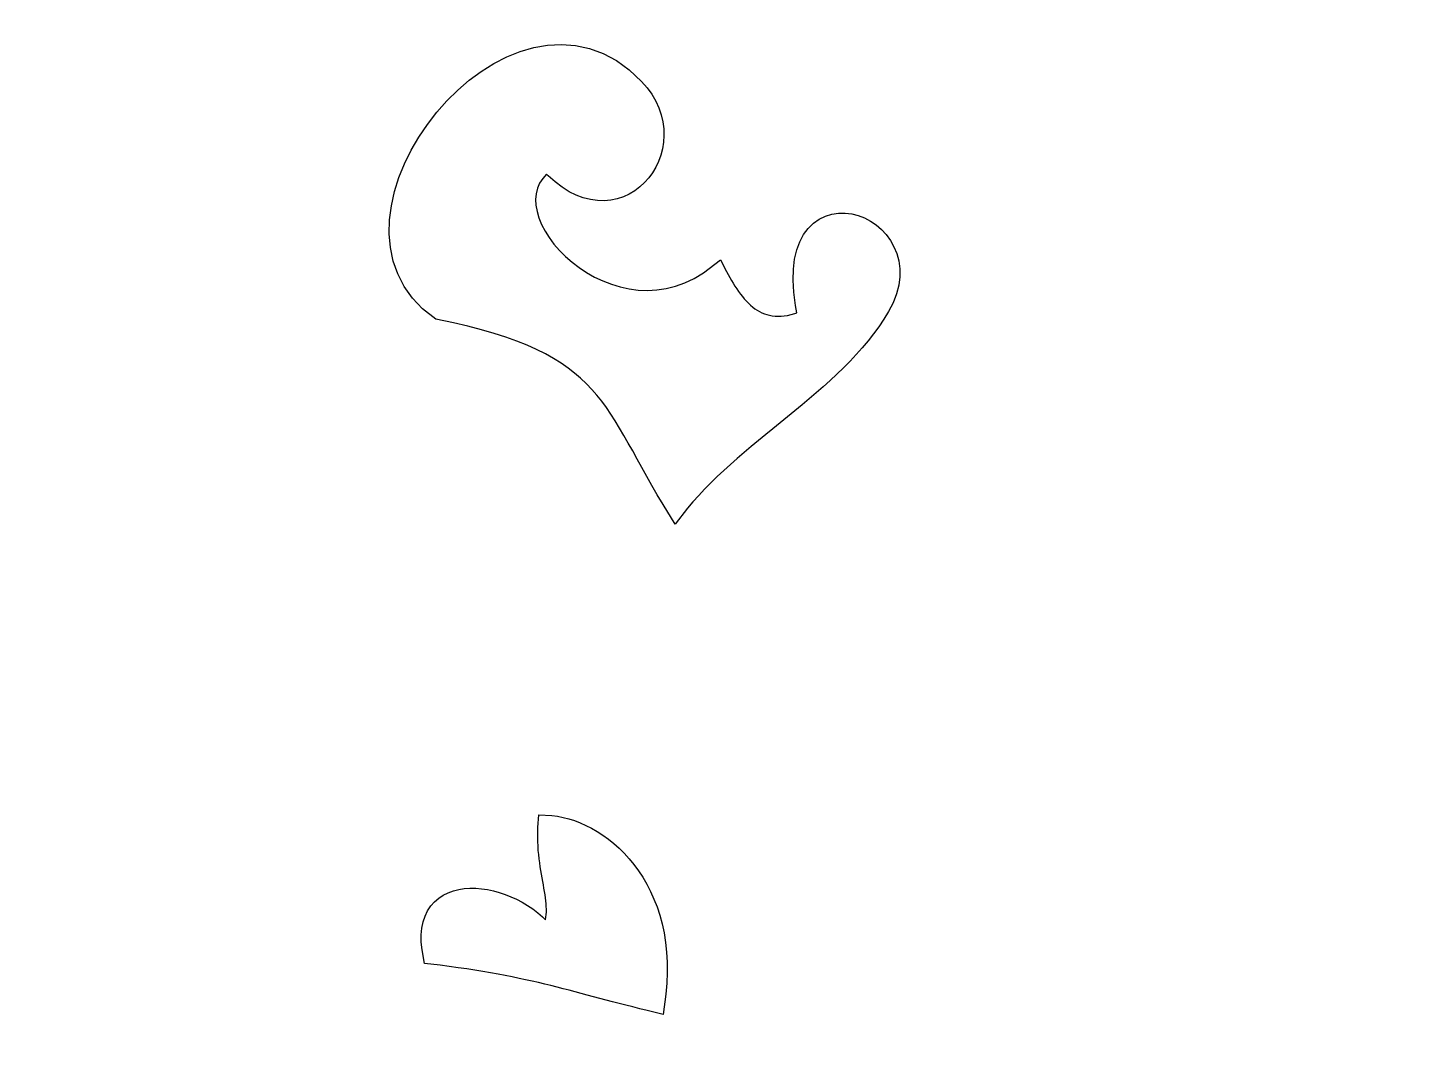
# Model space of a CAD drawing. Header units: centimetres. Extents: x -27.5 to -9.1, y -9.5 to -3.5.
# Drawn here: x -24.932 to -22.364, y -6.574 to -4.662 of the extents above; entities that cross this region are included whole.
import ezdxf

# ---------------------------------------------------------------- set-up
doc = ezdxf.new("R2010")
doc.units = ezdxf.units.CM
doc.header["$MEASUREMENT"] = 0
doc.layers.add('layer 1', color=7, linetype='Continuous')

msp = doc.modelspace()

# ---------------------------------------------------------------- linework, layer by layer
at = {"layer": 'layer 1', "color": 250}
for points, knots in [([(-27.5, -3.49494), (-27.5, -3.49494), (-18.97669, -3.49494), (-18.97669, -3.49494), (-18.97669, -3.49494), (-18.97669, -3.49494), (-18.97669, -9.5), (-18.97669, -9.5), (-18.97669, -9.5), (-18.97669, -9.5), (-27.5, -9.5), (-27.5, -9.5), (-27.5, -9.5), (-27.5, -9.5), (-27.5, -3.49494), (-27.5, -3.49494)], [0, 0, 0, 0, 0.2, 0.2, 0.2, 0.2, 0.4, 0.4, 0.4, 0.4, 0.6, 0.6, 0.6, 0.6, 1, 1, 1, 1]), ([(-23.53252, -5.19498), (-23.53252, -5.19498), (-23.53848, -5.19553), (-23.53848, -5.19553), (-23.53848, -5.19553), (-23.53848, -5.19553), (-23.54416, -5.19567), (-23.54416, -5.19567), (-23.54416, -5.19567), (-23.54416, -5.19567), (-23.5496, -5.19542), (-23.5496, -5.19542), (-23.5496, -5.19542), (-23.5496, -5.19542), (-23.55481, -5.19481), (-23.55481, -5.19481), (-23.55481, -5.19481), (-23.55481, -5.19481), (-23.55982, -5.19386), (-23.55982, -5.19386), (-23.55982, -5.19386), (-23.55982, -5.19386), (-23.56464, -5.19259), (-23.56464, -5.19259), (-23.56464, -5.19259), (-23.56464, -5.19259), (-23.56931, -5.19099), (-23.56931, -5.19099), (-23.56931, -5.19099), (-23.56931, -5.19099), (-23.57383, -5.18909), (-23.57383, -5.18909), (-23.57383, -5.18909), (-23.57383, -5.18909), (-23.57823, -5.18688), (-23.57823, -5.18688), (-23.57823, -5.18688), (-23.57823, -5.18688), (-23.58253, -5.18438), (-23.58253, -5.18438), (-23.58253, -5.18438), (-23.58253, -5.18438), (-23.58672, -5.18158), (-23.58672, -5.18158), (-23.58672, -5.18158), (-23.58672, -5.18158), (-23.59082, -5.1785), (-23.59082, -5.1785), (-23.59082, -5.1785), (-23.59082, -5.1785), (-23.59483, -5.17515), (-23.59483, -5.17515), (-23.59483, -5.17515), (-23.59483, -5.17515), (-23.59875, -5.17152), (-23.59875, -5.17152), (-23.59875, -5.17152), (-23.59875, -5.17152), (-23.60258, -5.16765), (-23.60258, -5.16765), (-23.60258, -5.16765), (-23.60258, -5.16765), (-23.60634, -5.16353), (-23.60634, -5.16353), (-23.60634, -5.16353), (-23.60634, -5.16353), (-23.61, -5.15918), (-23.61, -5.15918), (-23.61, -5.15918), (-23.61, -5.15918), (-23.61358, -5.15463), (-23.61358, -5.15463), (-23.61358, -5.15463), (-23.61358, -5.15463), (-23.61708, -5.14988), (-23.61708, -5.14988), (-23.61708, -5.14988), (-23.61708, -5.14988), (-23.6205, -5.14495), (-23.6205, -5.14495), (-23.6205, -5.14495), (-23.6205, -5.14495), (-23.62384, -5.13987), (-23.62384, -5.13987), (-23.62384, -5.13987), (-23.62384, -5.13987), (-23.62711, -5.13464), (-23.62711, -5.13464), (-23.62711, -5.13464), (-23.62711, -5.13464), (-23.63031, -5.1293), (-23.63031, -5.1293), (-23.63031, -5.1293), (-23.63031, -5.1293), (-23.63343, -5.12385), (-23.63343, -5.12385), (-23.63343, -5.12385), (-23.63343, -5.12385), (-23.6365, -5.11831), (-23.6365, -5.11831), (-23.6365, -5.11831), (-23.6365, -5.11831), (-23.63951, -5.11272), (-23.63951, -5.11272), (-23.63951, -5.11272), (-23.63951, -5.11272), (-23.65059, -5.09149), (-23.65059, -5.09149), (-23.65059, -5.09149), (-23.65059, -5.09149), (-23.68203, -5.11515), (-23.68203, -5.11515), (-23.68203, -5.11515), (-23.68203, -5.11515), (-23.69911, -5.12558), (-23.69911, -5.12558), (-23.69911, -5.12558), (-23.69911, -5.12558), (-23.71633, -5.13386), (-23.71633, -5.13386), (-23.71633, -5.13386), (-23.71633, -5.13386), (-23.73362, -5.14011), (-23.73362, -5.14011), (-23.73362, -5.14011), (-23.73362, -5.14011), (-23.75094, -5.14447), (-23.75094, -5.14447), (-23.75094, -5.14447), (-23.75094, -5.14447), (-23.76824, -5.14704), (-23.76824, -5.14704), (-23.76824, -5.14704), (-23.76824, -5.14704), (-23.78547, -5.14793), (-23.78547, -5.14793), (-23.78547, -5.14793), (-23.78547, -5.14793), (-23.80256, -5.14722), (-23.80256, -5.14722), (-23.80256, -5.14722), (-23.80256, -5.14722), (-23.81945, -5.14502), (-23.81945, -5.14502), (-23.81945, -5.14502), (-23.81945, -5.14502), (-23.83606, -5.1414), (-23.83606, -5.1414), (-23.83606, -5.1414), (-23.83606, -5.1414), (-23.8523, -5.13648), (-23.8523, -5.13648), (-23.8523, -5.13648), (-23.8523, -5.13648), (-23.8681, -5.13034), (-23.8681, -5.13034), (-23.8681, -5.13034), (-23.8681, -5.13034), (-23.88335, -5.12308), (-23.88335, -5.12308), (-23.88335, -5.12308), (-23.88335, -5.12308), (-23.89797, -5.11481), (-23.89797, -5.11481), (-23.89797, -5.11481), (-23.89797, -5.11481), (-23.91187, -5.10563), (-23.91187, -5.10563), (-23.91187, -5.10563), (-23.91187, -5.10563), (-23.92496, -5.09566), (-23.92496, -5.09566), (-23.92496, -5.09566), (-23.92496, -5.09566), (-23.93713, -5.08502), (-23.93713, -5.08502), (-23.93713, -5.08502), (-23.93713, -5.08502), (-23.94831, -5.07381), (-23.94831, -5.07381), (-23.94831, -5.07381), (-23.94831, -5.07381), (-23.95841, -5.06216), (-23.95841, -5.06216), (-23.95841, -5.06216), (-23.95841, -5.06216), (-23.96733, -5.05019), (-23.96733, -5.05019), (-23.96733, -5.05019), (-23.96733, -5.05019), (-23.975, -5.03805), (-23.975, -5.03805), (-23.975, -5.03805), (-23.975, -5.03805), (-23.98135, -5.02586), (-23.98135, -5.02586), (-23.98135, -5.02586), (-23.98135, -5.02586), (-23.9863, -5.01375), (-23.9863, -5.01375), (-23.9863, -5.01375), (-23.9863, -5.01375), (-23.9898, -5.00188), (-23.9898, -5.00188), (-23.9898, -5.00188), (-23.9898, -5.00188), (-23.99184, -4.99037), (-23.99184, -4.99037), (-23.99184, -4.99037), (-23.99184, -4.99037), (-23.99239, -4.97934), (-23.99239, -4.97934), (-23.99239, -4.97934), (-23.99239, -4.97934), (-23.99144, -4.96885), (-23.99144, -4.96885), (-23.99144, -4.96885), (-23.99144, -4.96885), (-23.98898, -4.95894), (-23.98898, -4.95894), (-23.98898, -4.95894), (-23.98898, -4.95894), (-23.98498, -4.94958), (-23.98498, -4.94958), (-23.98498, -4.94958), (-23.98498, -4.94958), (-23.9793, -4.94073), (-23.9793, -4.94073), (-23.9793, -4.94073), (-23.9793, -4.94073), (-23.97199, -4.93262), (-23.97199, -4.93262), (-23.97199, -4.93262), (-23.97199, -4.93262), (-23.96925, -4.93553), (-23.96925, -4.93553), (-23.96925, -4.93553), (-23.96925, -4.93553), (-23.95643, -4.94714), (-23.95643, -4.94714), (-23.95643, -4.94714), (-23.95643, -4.94714), (-23.94347, -4.95701), (-23.94347, -4.95701), (-23.94347, -4.95701), (-23.94347, -4.95701), (-23.93039, -4.96518), (-23.93039, -4.96518), (-23.93039, -4.96518), (-23.93039, -4.96518), (-23.91726, -4.97169), (-23.91726, -4.97169), (-23.91726, -4.97169), (-23.91726, -4.97169), (-23.90413, -4.97658), (-23.90413, -4.97658), (-23.90413, -4.97658), (-23.90413, -4.97658), (-23.89107, -4.97989), (-23.89107, -4.97989), (-23.89107, -4.97989), (-23.89107, -4.97989), (-23.87817, -4.98164), (-23.87817, -4.98164), (-23.87817, -4.98164), (-23.87817, -4.98164), (-23.86553, -4.9819), (-23.86553, -4.9819), (-23.86553, -4.9819), (-23.86553, -4.9819), (-23.85322, -4.98073), (-23.85322, -4.98073), (-23.85322, -4.98073), (-23.85322, -4.98073), (-23.84135, -4.97821), (-23.84135, -4.97821), (-23.84135, -4.97821), (-23.84135, -4.97821), (-23.83, -4.97441), (-23.83, -4.97441), (-23.83, -4.97441), (-23.83, -4.97441), (-23.81923, -4.96945), (-23.81923, -4.96945), (-23.81923, -4.96945), (-23.81923, -4.96945), (-23.80912, -4.96339), (-23.80912, -4.96339), (-23.80912, -4.96339), (-23.80912, -4.96339), (-23.79972, -4.95633), (-23.79972, -4.95633), (-23.79972, -4.95633), (-23.79972, -4.95633), (-23.79108, -4.94836), (-23.79108, -4.94836), (-23.79108, -4.94836), (-23.79108, -4.94836), (-23.78326, -4.93958), (-23.78326, -4.93958), (-23.78326, -4.93958), (-23.78326, -4.93958), (-23.77628, -4.93004), (-23.77628, -4.93004), (-23.77628, -4.93004), (-23.77628, -4.93004), (-23.77021, -4.91983), (-23.77021, -4.91983), (-23.77021, -4.91983), (-23.77021, -4.91983), (-23.76508, -4.90902), (-23.76508, -4.90902), (-23.76508, -4.90902), (-23.76508, -4.90902), (-23.76096, -4.89769), (-23.76096, -4.89769), (-23.76096, -4.89769), (-23.76096, -4.89769), (-23.75788, -4.8859), (-23.75788, -4.8859), (-23.75788, -4.8859), (-23.75788, -4.8859), (-23.75591, -4.87374), (-23.75591, -4.87374), (-23.75591, -4.87374), (-23.75591, -4.87374), (-23.7551, -4.86127), (-23.7551, -4.86127), (-23.7551, -4.86127), (-23.7551, -4.86127), (-23.7555, -4.84859), (-23.7555, -4.84859), (-23.7555, -4.84859), (-23.7555, -4.84859), (-23.75717, -4.83578), (-23.75717, -4.83578), (-23.75717, -4.83578), (-23.75717, -4.83578), (-23.76016, -4.82292), (-23.76016, -4.82292), (-23.76016, -4.82292), (-23.76016, -4.82292), (-23.76451, -4.8101), (-23.76451, -4.8101), (-23.76451, -4.8101), (-23.76451, -4.8101), (-23.77026, -4.79742), (-23.77026, -4.79742), (-23.77026, -4.79742), (-23.77026, -4.79742), (-23.77746, -4.78497), (-23.77746, -4.78497), (-23.77746, -4.78497), (-23.77746, -4.78497), (-23.78612, -4.77284), (-23.78612, -4.77284), (-23.78612, -4.77284), (-23.78612, -4.77284), (-23.79635, -4.76102), (-23.79635, -4.76102), (-23.79635, -4.76102), (-23.79635, -4.76102), (-23.81906, -4.73976), (-23.81906, -4.73976), (-23.81906, -4.73976), (-23.81906, -4.73976), (-23.84288, -4.72256), (-23.84288, -4.72256), (-23.84288, -4.72256), (-23.84288, -4.72256), (-23.86755, -4.7094), (-23.86755, -4.7094), (-23.86755, -4.7094), (-23.86755, -4.7094), (-23.89286, -4.70013), (-23.89286, -4.70013), (-23.89286, -4.70013), (-23.89286, -4.70013), (-23.91859, -4.69462), (-23.91859, -4.69462), (-23.91859, -4.69462), (-23.91859, -4.69462), (-23.94448, -4.69266), (-23.94448, -4.69266), (-23.94448, -4.69266), (-23.94448, -4.69266), (-23.97031, -4.69403), (-23.97031, -4.69403), (-23.97031, -4.69403), (-23.97031, -4.69403), (-23.99591, -4.69849), (-23.99591, -4.69849), (-23.99591, -4.69849), (-23.99591, -4.69849), (-24.0211, -4.7058), (-24.0211, -4.7058), (-24.0211, -4.7058), (-24.0211, -4.7058), (-24.04575, -4.71572), (-24.04575, -4.71572), (-24.04575, -4.71572), (-24.04575, -4.71572), (-24.06974, -4.72803), (-24.06974, -4.72803), (-24.06974, -4.72803), (-24.06974, -4.72803), (-24.09293, -4.74252), (-24.09293, -4.74252), (-24.09293, -4.74252), (-24.09293, -4.74252), (-24.11521, -4.75897), (-24.11521, -4.75897), (-24.11521, -4.75897), (-24.11521, -4.75897), (-24.13645, -4.77721), (-24.13645, -4.77721), (-24.13645, -4.77721), (-24.13645, -4.77721), (-24.15652, -4.79703), (-24.15652, -4.79703), (-24.15652, -4.79703), (-24.15652, -4.79703), (-24.17531, -4.81826), (-24.17531, -4.81826), (-24.17531, -4.81826), (-24.17531, -4.81826), (-24.19268, -4.84071), (-24.19268, -4.84071), (-24.19268, -4.84071), (-24.19268, -4.84071), (-24.20848, -4.86419), (-24.20848, -4.86419), (-24.20848, -4.86419), (-24.20848, -4.86419), (-24.22259, -4.88854), (-24.22259, -4.88854), (-24.22259, -4.88854), (-24.22259, -4.88854), (-24.23485, -4.91357), (-24.23485, -4.91357), (-24.23485, -4.91357), (-24.23485, -4.91357), (-24.24512, -4.93912), (-24.24512, -4.93912), (-24.24512, -4.93912), (-24.24512, -4.93912), (-24.25326, -4.965), (-24.25326, -4.965), (-24.25326, -4.965), (-24.25326, -4.965), (-24.25909, -4.99107), (-24.25909, -4.99107), (-24.25909, -4.99107), (-24.25909, -4.99107), (-24.26244, -5.01712), (-24.26244, -5.01712), (-24.26244, -5.01712), (-24.26244, -5.01712), (-24.26314, -5.043), (-24.26314, -5.043), (-24.26314, -5.043), (-24.26314, -5.043), (-24.26099, -5.06849), (-24.26099, -5.06849), (-24.26099, -5.06849), (-24.26099, -5.06849), (-24.2558, -5.09339), (-24.2558, -5.09339), (-24.2558, -5.09339), (-24.2558, -5.09339), (-24.24738, -5.11743), (-24.24738, -5.11743), (-24.24738, -5.11743), (-24.24738, -5.11743), (-24.23558, -5.14035), (-24.23558, -5.14035), (-24.23558, -5.14035), (-24.23558, -5.14035), (-24.22027, -5.16186), (-24.22027, -5.16186), (-24.22027, -5.16186), (-24.22027, -5.16186), (-24.20138, -5.18166), (-24.20138, -5.18166), (-24.20138, -5.18166), (-24.20138, -5.18166), (-24.17685, -5.2011), (-24.17685, -5.2011), (-24.17685, -5.2011), (-24.17685, -5.2011), (-24.1445, -5.20786), (-24.1445, -5.20786), (-24.1445, -5.20786), (-24.1445, -5.20786), (-24.11759, -5.21412), (-24.11759, -5.21412), (-24.11759, -5.21412), (-24.11759, -5.21412), (-24.09245, -5.22063), (-24.09245, -5.22063), (-24.09245, -5.22063), (-24.09245, -5.22063), (-24.06902, -5.2274), (-24.06902, -5.2274), (-24.06902, -5.2274), (-24.06902, -5.2274), (-24.0472, -5.23443), (-24.0472, -5.23443), (-24.0472, -5.23443), (-24.0472, -5.23443), (-24.0269, -5.24172), (-24.0269, -5.24172), (-24.0269, -5.24172), (-24.0269, -5.24172), (-24.00806, -5.24929), (-24.00806, -5.24929), (-24.00806, -5.24929), (-24.00806, -5.24929), (-23.99057, -5.25714), (-23.99057, -5.25714), (-23.99057, -5.25714), (-23.99057, -5.25714), (-23.97436, -5.26526), (-23.97436, -5.26526), (-23.97436, -5.26526), (-23.97436, -5.26526), (-23.95932, -5.27367), (-23.95932, -5.27367), (-23.95932, -5.27367), (-23.95932, -5.27367), (-23.94537, -5.28238), (-23.94537, -5.28238), (-23.94537, -5.28238), (-23.94537, -5.28238), (-23.93241, -5.29139), (-23.93241, -5.29139), (-23.93241, -5.29139), (-23.93241, -5.29139), (-23.92035, -5.30072), (-23.92035, -5.30072), (-23.92035, -5.30072), (-23.92035, -5.30072), (-23.90909, -5.31039), (-23.90909, -5.31039), (-23.90909, -5.31039), (-23.90909, -5.31039), (-23.89854, -5.32042), (-23.89854, -5.32042), (-23.89854, -5.32042), (-23.89854, -5.32042), (-23.88859, -5.33082), (-23.88859, -5.33082), (-23.88859, -5.33082), (-23.88859, -5.33082), (-23.87918, -5.34163), (-23.87918, -5.34163), (-23.87918, -5.34163), (-23.87918, -5.34163), (-23.8702, -5.35287), (-23.8702, -5.35287), (-23.8702, -5.35287), (-23.8702, -5.35287), (-23.86158, -5.36455), (-23.86158, -5.36455), (-23.86158, -5.36455), (-23.86158, -5.36455), (-23.85323, -5.37669), (-23.85323, -5.37669), (-23.85323, -5.37669), (-23.85323, -5.37669), (-23.84507, -5.38931), (-23.84507, -5.38931), (-23.84507, -5.38931), (-23.84507, -5.38931), (-23.83703, -5.40243), (-23.83703, -5.40243), (-23.83703, -5.40243), (-23.83703, -5.40243), (-23.82903, -5.41605), (-23.82903, -5.41605), (-23.82903, -5.41605), (-23.82903, -5.41605), (-23.82098, -5.43017), (-23.82098, -5.43017), (-23.82098, -5.43017), (-23.82098, -5.43017), (-23.81281, -5.44481), (-23.81281, -5.44481), (-23.81281, -5.44481), (-23.81281, -5.44481), (-23.80444, -5.45998), (-23.80444, -5.45998), (-23.80444, -5.45998), (-23.80444, -5.45998), (-23.79578, -5.47567), (-23.79578, -5.47567), (-23.79578, -5.47567), (-23.79578, -5.47567), (-23.78677, -5.49189), (-23.78677, -5.49189), (-23.78677, -5.49189), (-23.78677, -5.49189), (-23.77731, -5.50865), (-23.77731, -5.50865), (-23.77731, -5.50865), (-23.77731, -5.50865), (-23.76732, -5.52593), (-23.76732, -5.52593), (-23.76732, -5.52593), (-23.76732, -5.52593), (-23.75673, -5.54376), (-23.75673, -5.54376), (-23.75673, -5.54376), (-23.75673, -5.54376), (-23.73432, -5.58025), (-23.73432, -5.58025), (-23.73432, -5.58025), (-23.73432, -5.58025), (-23.7114, -5.55092), (-23.7114, -5.55092), (-23.7114, -5.55092), (-23.7114, -5.55092), (-23.70131, -5.53885), (-23.70131, -5.53885), (-23.70131, -5.53885), (-23.70131, -5.53885), (-23.69075, -5.52697), (-23.69075, -5.52697), (-23.69075, -5.52697), (-23.69075, -5.52697), (-23.67975, -5.51524), (-23.67975, -5.51524), (-23.67975, -5.51524), (-23.67975, -5.51524), (-23.66835, -5.50367), (-23.66835, -5.50367), (-23.66835, -5.50367), (-23.66835, -5.50367), (-23.65658, -5.49223), (-23.65658, -5.49223), (-23.65658, -5.49223), (-23.65658, -5.49223), (-23.64447, -5.48091), (-23.64447, -5.48091), (-23.64447, -5.48091), (-23.64447, -5.48091), (-23.63206, -5.4697), (-23.63206, -5.4697), (-23.63206, -5.4697), (-23.63206, -5.4697), (-23.6194, -5.45858), (-23.6194, -5.45858), (-23.6194, -5.45858), (-23.6194, -5.45858), (-23.60651, -5.44753), (-23.60651, -5.44753), (-23.60651, -5.44753), (-23.60651, -5.44753), (-23.59343, -5.43654), (-23.59343, -5.43654), (-23.59343, -5.43654), (-23.59343, -5.43654), (-23.5802, -5.42559), (-23.5802, -5.42559), (-23.5802, -5.42559), (-23.5802, -5.42559), (-23.56685, -5.41467), (-23.56685, -5.41467), (-23.56685, -5.41467), (-23.56685, -5.41467), (-23.55343, -5.40375), (-23.55343, -5.40375), (-23.55343, -5.40375), (-23.55343, -5.40375), (-23.53995, -5.39282), (-23.53995, -5.39282), (-23.53995, -5.39282), (-23.53995, -5.39282), (-23.52647, -5.38186), (-23.52647, -5.38186), (-23.52647, -5.38186), (-23.52647, -5.38186), (-23.51302, -5.37086), (-23.51302, -5.37086), (-23.51302, -5.37086), (-23.51302, -5.37086), (-23.49963, -5.35979), (-23.49963, -5.35979), (-23.49963, -5.35979), (-23.49963, -5.35979), (-23.48635, -5.34864), (-23.48635, -5.34864), (-23.48635, -5.34864), (-23.48635, -5.34864), (-23.4732, -5.33739), (-23.4732, -5.33739), (-23.4732, -5.33739), (-23.4732, -5.33739), (-23.46023, -5.32601), (-23.46023, -5.32601), (-23.46023, -5.32601), (-23.46023, -5.32601), (-23.44746, -5.3145), (-23.44746, -5.3145), (-23.44746, -5.3145), (-23.44746, -5.3145), (-23.43494, -5.30283), (-23.43494, -5.30283), (-23.43494, -5.30283), (-23.43494, -5.30283), (-23.42271, -5.29097), (-23.42271, -5.29097), (-23.42271, -5.29097), (-23.42271, -5.29097), (-23.41079, -5.27892), (-23.41079, -5.27892), (-23.41079, -5.27892), (-23.41079, -5.27892), (-23.39924, -5.26665), (-23.39924, -5.26665), (-23.39924, -5.26665), (-23.39924, -5.26665), (-23.38808, -5.25414), (-23.38808, -5.25414), (-23.38808, -5.25414), (-23.38808, -5.25414), (-23.37735, -5.24136), (-23.37735, -5.24136), (-23.37735, -5.24136), (-23.37735, -5.24136), (-23.3671, -5.2283), (-23.3671, -5.2283), (-23.3671, -5.2283), (-23.3671, -5.2283), (-23.35736, -5.21494), (-23.35736, -5.21494), (-23.35736, -5.21494), (-23.35736, -5.21494), (-23.34817, -5.20126), (-23.34817, -5.20126), (-23.34817, -5.20126), (-23.34817, -5.20126), (-23.33946, -5.18706), (-23.33946, -5.18706), (-23.33946, -5.18706), (-23.33946, -5.18706), (-23.331, -5.17066), (-23.331, -5.17066), (-23.331, -5.17066), (-23.331, -5.17066), (-23.32474, -5.15431), (-23.32474, -5.15431), (-23.32474, -5.15431), (-23.32474, -5.15431), (-23.32068, -5.13829), (-23.32068, -5.13829), (-23.32068, -5.13829), (-23.32068, -5.13829), (-23.31873, -5.1227), (-23.31873, -5.1227), (-23.31873, -5.1227), (-23.31873, -5.1227), (-23.31878, -5.10765), (-23.31878, -5.10765), (-23.31878, -5.10765), (-23.31878, -5.10765), (-23.32069, -5.09327), (-23.32069, -5.09327), (-23.32069, -5.09327), (-23.32069, -5.09327), (-23.32433, -5.07968), (-23.32433, -5.07968), (-23.32433, -5.07968), (-23.32433, -5.07968), (-23.32952, -5.06699), (-23.32952, -5.06699), (-23.32952, -5.06699), (-23.32952, -5.06699), (-23.3361, -5.05528), (-23.3361, -5.05528), (-23.3361, -5.05528), (-23.3361, -5.05528), (-23.34389, -5.04462), (-23.34389, -5.04462), (-23.34389, -5.04462), (-23.34389, -5.04462), (-23.35275, -5.03509), (-23.35275, -5.03509), (-23.35275, -5.03509), (-23.35275, -5.03509), (-23.3625, -5.02674), (-23.3625, -5.02674), (-23.3625, -5.02674), (-23.3625, -5.02674), (-23.37301, -5.01962), (-23.37301, -5.01962), (-23.37301, -5.01962), (-23.37301, -5.01962), (-23.38414, -5.01379), (-23.38414, -5.01379), (-23.38414, -5.01379), (-23.38414, -5.01379), (-23.39577, -5.00932), (-23.39577, -5.00932), (-23.39577, -5.00932), (-23.39577, -5.00932), (-23.40776, -5.00628), (-23.40776, -5.00628), (-23.40776, -5.00628), (-23.40776, -5.00628), (-23.41999, -5.00478), (-23.41999, -5.00478), (-23.41999, -5.00478), (-23.41999, -5.00478), (-23.43231, -5.0049), (-23.43231, -5.0049), (-23.43231, -5.0049), (-23.43231, -5.0049), (-23.44454, -5.00677), (-23.44454, -5.00677), (-23.44454, -5.00677), (-23.44454, -5.00677), (-23.45649, -5.01047), (-23.45649, -5.01047), (-23.45649, -5.01047), (-23.45649, -5.01047), (-23.46792, -5.0161), (-23.46792, -5.0161), (-23.46792, -5.0161), (-23.46792, -5.0161), (-23.47857, -5.02369), (-23.47857, -5.02369), (-23.47857, -5.02369), (-23.47857, -5.02369), (-23.48821, -5.03321), (-23.48821, -5.03321), (-23.48821, -5.03321), (-23.48821, -5.03321), (-23.49662, -5.04462), (-23.49662, -5.04462), (-23.49662, -5.04462), (-23.49662, -5.04462), (-23.50367, -5.05786), (-23.50367, -5.05786), (-23.50367, -5.05786), (-23.50367, -5.05786), (-23.50924, -5.07288), (-23.50924, -5.07288), (-23.50924, -5.07288), (-23.50924, -5.07288), (-23.51324, -5.08969), (-23.51324, -5.08969), (-23.51324, -5.08969), (-23.51324, -5.08969), (-23.5156, -5.10831), (-23.5156, -5.10831), (-23.5156, -5.10831), (-23.5156, -5.10831), (-23.51624, -5.12879), (-23.51624, -5.12879), (-23.51624, -5.12879), (-23.51624, -5.12879), (-23.51507, -5.1512), (-23.51507, -5.1512), (-23.51507, -5.1512), (-23.51507, -5.1512), (-23.51197, -5.17561), (-23.51197, -5.17561), (-23.51197, -5.17561), (-23.51197, -5.17561), (-23.50929, -5.18941), (-23.50929, -5.18941), (-23.50929, -5.18941), (-23.50929, -5.18941), (-23.51285, -5.19063), (-23.51285, -5.19063), (-23.51285, -5.19063), (-23.51285, -5.19063), (-23.51971, -5.19256), (-23.51971, -5.19256), (-23.51971, -5.19256), (-23.51971, -5.19256), (-23.52626, -5.194), (-23.52626, -5.194), (-23.52626, -5.194), (-23.52626, -5.194), (-23.53252, -5.19498), (-23.53252, -5.19498)], [0, 0, 0, 0, 0.0044843, 0.0044843, 0.0044843, 0.0044843, 0.0089686, 0.0089686, 0.0089686, 0.0089686, 0.0134529, 0.0134529, 0.0134529, 0.0134529, 0.0179372, 0.0179372, 0.0179372, 0.0179372, 0.0224215, 0.0224215, 0.0224215, 0.0224215, 0.0269058, 0.0269058, 0.0269058, 0.0269058, 0.0313901, 0.0313901, 0.0313901, 0.0313901, 0.0358744, 0.0358744, 0.0358744, 0.0358744, 0.0403587, 0.0403587, 0.0403587, 0.0403587, 0.044843, 0.044843, 0.044843, 0.044843, 0.0493274, 0.0493274, 0.0493274, 0.0493274, 0.0538117, 0.0538117, 0.0538117, 0.0538117, 0.058296, 0.058296, 0.058296, 0.058296, 0.0627803, 0.0627803, 0.0627803, 0.0627803, 0.0672646, 0.0672646, 0.0672646, 0.0672646, 0.0717489, 0.0717489, 0.0717489, 0.0717489, 0.0762332, 0.0762332, 0.0762332, 0.0762332, 0.0807175, 0.0807175, 0.0807175, 0.0807175, 0.0852018, 0.0852018, 0.0852018, 0.0852018, 0.0896861, 0.0896861, 0.0896861, 0.0896861, 0.0941704, 0.0941704, 0.0941704, 0.0941704, 0.0986547, 0.0986547, 0.0986547, 0.0986547, 0.103139, 0.103139, 0.103139, 0.103139, 0.1076233, 0.1076233, 0.1076233, 0.1076233, 0.1121076, 0.1121076, 0.1121076, 0.1121076, 0.1165919, 0.1165919, 0.1165919, 0.1165919, 0.1210762, 0.1210762, 0.1210762, 0.1210762, 0.1255605, 0.1255605, 0.1255605, 0.1255605, 0.1300448, 0.1300448, 0.1300448, 0.1300448, 0.1345291, 0.1345291, 0.1345291, 0.1345291, 0.1390135, 0.1390135, 0.1390135, 0.1390135, 0.1434978, 0.1434978, 0.1434978, 0.1434978, 0.1479821, 0.1479821, 0.1479821, 0.1479821, 0.1524664, 0.1524664, 0.1524664, 0.1524664, 0.1569507, 0.1569507, 0.1569507, 0.1569507, 0.161435, 0.161435, 0.161435, 0.161435, 0.1659193, 0.1659193, 0.1659193, 0.1659193, 0.1704036, 0.1704036, 0.1704036, 0.1704036, 0.1748879, 0.1748879, 0.1748879, 0.1748879, 0.1793722, 0.1793722, 0.1793722, 0.1793722, 0.1838565, 0.1838565, 0.1838565, 0.1838565, 0.1883408, 0.1883408, 0.1883408, 0.1883408, 0.1928251, 0.1928251, 0.1928251, 0.1928251, 0.1973094, 0.1973094, 0.1973094, 0.1973094, 0.2017937, 0.2017937, 0.2017937, 0.2017937, 0.206278, 0.206278, 0.206278, 0.206278, 0.2107623, 0.2107623, 0.2107623, 0.2107623, 0.2152466, 0.2152466, 0.2152466, 0.2152466, 0.2197309, 0.2197309, 0.2197309, 0.2197309, 0.2242152, 0.2242152, 0.2242152, 0.2242152, 0.2286996, 0.2286996, 0.2286996, 0.2286996, 0.2331839, 0.2331839, 0.2331839, 0.2331839, 0.2376682, 0.2376682, 0.2376682, 0.2376682, 0.2421525, 0.2421525, 0.2421525, 0.2421525, 0.2466368, 0.2466368, 0.2466368, 0.2466368, 0.2511211, 0.2511211, 0.2511211, 0.2511211, 0.2556054, 0.2556054, 0.2556054, 0.2556054, 0.2600897, 0.2600897, 0.2600897, 0.2600897, 0.264574, 0.264574, 0.264574, 0.264574, 0.2690583, 0.2690583, 0.2690583, 0.2690583, 0.2735426, 0.2735426, 0.2735426, 0.2735426, 0.2780269, 0.2780269, 0.2780269, 0.2780269, 0.2825112, 0.2825112, 0.2825112, 0.2825112, 0.2869955, 0.2869955, 0.2869955, 0.2869955, 0.2914798, 0.2914798, 0.2914798, 0.2914798, 0.2959641, 0.2959641, 0.2959641, 0.2959641, 0.3004484, 0.3004484, 0.3004484, 0.3004484, 0.3049327, 0.3049327, 0.3049327, 0.3049327, 0.309417, 0.309417, 0.309417, 0.309417, 0.3139013, 0.3139013, 0.3139013, 0.3139013, 0.3183857, 0.3183857, 0.3183857, 0.3183857, 0.32287, 0.32287, 0.32287, 0.32287, 0.3273543, 0.3273543, 0.3273543, 0.3273543, 0.3318386, 0.3318386, 0.3318386, 0.3318386, 0.3363229, 0.3363229, 0.3363229, 0.3363229, 0.3408072, 0.3408072, 0.3408072, 0.3408072, 0.3452915, 0.3452915, 0.3452915, 0.3452915, 0.3497758, 0.3497758, 0.3497758, 0.3497758, 0.3542601, 0.3542601, 0.3542601, 0.3542601, 0.3587444, 0.3587444, 0.3587444, 0.3587444, 0.3632287, 0.3632287, 0.3632287, 0.3632287, 0.367713, 0.367713, 0.367713, 0.367713, 0.3721973, 0.3721973, 0.3721973, 0.3721973, 0.3766816, 0.3766816, 0.3766816, 0.3766816, 0.3811659, 0.3811659, 0.3811659, 0.3811659, 0.3856502, 0.3856502, 0.3856502, 0.3856502, 0.3901345, 0.3901345, 0.3901345, 0.3901345, 0.3946188, 0.3946188, 0.3946188, 0.3946188, 0.3991031, 0.3991031, 0.3991031, 0.3991031, 0.4035874, 0.4035874, 0.4035874, 0.4035874, 0.4080717, 0.4080717, 0.4080717, 0.4080717, 0.4125561, 0.4125561, 0.4125561, 0.4125561, 0.4170404, 0.4170404, 0.4170404, 0.4170404, 0.4215247, 0.4215247, 0.4215247, 0.4215247, 0.426009, 0.426009, 0.426009, 0.426009, 0.4304933, 0.4304933, 0.4304933, 0.4304933, 0.4349776, 0.4349776, 0.4349776, 0.4349776, 0.4394619, 0.4394619, 0.4394619, 0.4394619, 0.4439462, 0.4439462, 0.4439462, 0.4439462, 0.4484305, 0.4484305, 0.4484305, 0.4484305, 0.4529148, 0.4529148, 0.4529148, 0.4529148, 0.4573991, 0.4573991, 0.4573991, 0.4573991, 0.4618834, 0.4618834, 0.4618834, 0.4618834, 0.4663677, 0.4663677, 0.4663677, 0.4663677, 0.470852, 0.470852, 0.470852, 0.470852, 0.4753363, 0.4753363, 0.4753363, 0.4753363, 0.4798206, 0.4798206, 0.4798206, 0.4798206, 0.4843049, 0.4843049, 0.4843049, 0.4843049, 0.4887892, 0.4887892, 0.4887892, 0.4887892, 0.4932735, 0.4932735, 0.4932735, 0.4932735, 0.4977578, 0.4977578, 0.4977578, 0.4977578, 0.5022422, 0.5022422, 0.5022422, 0.5022422, 0.5067265, 0.5067265, 0.5067265, 0.5067265, 0.5112108, 0.5112108, 0.5112108, 0.5112108, 0.5156951, 0.5156951, 0.5156951, 0.5156951, 0.5201794, 0.5201794, 0.5201794, 0.5201794, 0.5246637, 0.5246637, 0.5246637, 0.5246637, 0.529148, 0.529148, 0.529148, 0.529148, 0.5336323, 0.5336323, 0.5336323, 0.5336323, 0.5381166, 0.5381166, 0.5381166, 0.5381166, 0.5426009, 0.5426009, 0.5426009, 0.5426009, 0.5470852, 0.5470852, 0.5470852, 0.5470852, 0.5515695, 0.5515695, 0.5515695, 0.5515695, 0.5560538, 0.5560538, 0.5560538, 0.5560538, 0.5605381, 0.5605381, 0.5605381, 0.5605381, 0.5650224, 0.5650224, 0.5650224, 0.5650224, 0.5695067, 0.5695067, 0.5695067, 0.5695067, 0.573991, 0.573991, 0.573991, 0.573991, 0.5784753, 0.5784753, 0.5784753, 0.5784753, 0.5829596, 0.5829596, 0.5829596, 0.5829596, 0.5874439, 0.5874439, 0.5874439, 0.5874439, 0.5919283, 0.5919283, 0.5919283, 0.5919283, 0.5964126, 0.5964126, 0.5964126, 0.5964126, 0.6008969, 0.6008969, 0.6008969, 0.6008969, 0.6053812, 0.6053812, 0.6053812, 0.6053812, 0.6098655, 0.6098655, 0.6098655, 0.6098655, 0.6143498, 0.6143498, 0.6143498, 0.6143498, 0.6188341, 0.6188341, 0.6188341, 0.6188341, 0.6233184, 0.6233184, 0.6233184, 0.6233184, 0.6278027, 0.6278027, 0.6278027, 0.6278027, 0.632287, 0.632287, 0.632287, 0.632287, 0.6367713, 0.6367713, 0.6367713, 0.6367713, 0.6412556, 0.6412556, 0.6412556, 0.6412556, 0.6457399, 0.6457399, 0.6457399, 0.6457399, 0.6502242, 0.6502242, 0.6502242, 0.6502242, 0.6547085, 0.6547085, 0.6547085, 0.6547085, 0.6591928, 0.6591928, 0.6591928, 0.6591928, 0.6636771, 0.6636771, 0.6636771, 0.6636771, 0.6681614, 0.6681614, 0.6681614, 0.6681614, 0.6726457, 0.6726457, 0.6726457, 0.6726457, 0.67713, 0.67713, 0.67713, 0.67713, 0.6816143, 0.6816143, 0.6816143, 0.6816143, 0.6860987, 0.6860987, 0.6860987, 0.6860987, 0.690583, 0.690583, 0.690583, 0.690583, 0.6950673, 0.6950673, 0.6950673, 0.6950673, 0.6995516, 0.6995516, 0.6995516, 0.6995516, 0.7040359, 0.7040359, 0.7040359, 0.7040359, 0.7085202, 0.7085202, 0.7085202, 0.7085202, 0.7130045, 0.7130045, 0.7130045, 0.7130045, 0.7174888, 0.7174888, 0.7174888, 0.7174888, 0.7219731, 0.7219731, 0.7219731, 0.7219731, 0.7264574, 0.7264574, 0.7264574, 0.7264574, 0.7309417, 0.7309417, 0.7309417, 0.7309417, 0.735426, 0.735426, 0.735426, 0.735426, 0.7399103, 0.7399103, 0.7399103, 0.7399103, 0.7443946, 0.7443946, 0.7443946, 0.7443946, 0.7488789, 0.7488789, 0.7488789, 0.7488789, 0.7533632, 0.7533632, 0.7533632, 0.7533632, 0.7578475, 0.7578475, 0.7578475, 0.7578475, 0.7623318, 0.7623318, 0.7623318, 0.7623318, 0.7668161, 0.7668161, 0.7668161, 0.7668161, 0.7713004, 0.7713004, 0.7713004, 0.7713004, 0.7757848, 0.7757848, 0.7757848, 0.7757848, 0.7802691, 0.7802691, 0.7802691, 0.7802691, 0.7847534, 0.7847534, 0.7847534, 0.7847534, 0.7892377, 0.7892377, 0.7892377, 0.7892377, 0.793722, 0.793722, 0.793722, 0.793722, 0.7982063, 0.7982063, 0.7982063, 0.7982063, 0.8026906, 0.8026906, 0.8026906, 0.8026906, 0.8071749, 0.8071749, 0.8071749, 0.8071749, 0.8116592, 0.8116592, 0.8116592, 0.8116592, 0.8161435, 0.8161435, 0.8161435, 0.8161435, 0.8206278, 0.8206278, 0.8206278, 0.8206278, 0.8251121, 0.8251121, 0.8251121, 0.8251121, 0.8295964, 0.8295964, 0.8295964, 0.8295964, 0.8340807, 0.8340807, 0.8340807, 0.8340807, 0.838565, 0.838565, 0.838565, 0.838565, 0.8430493, 0.8430493, 0.8430493, 0.8430493, 0.8475336, 0.8475336, 0.8475336, 0.8475336, 0.8520179, 0.8520179, 0.8520179, 0.8520179, 0.8565022, 0.8565022, 0.8565022, 0.8565022, 0.8609865, 0.8609865, 0.8609865, 0.8609865, 0.8654709, 0.8654709, 0.8654709, 0.8654709, 0.8699552, 0.8699552, 0.8699552, 0.8699552, 0.8744395, 0.8744395, 0.8744395, 0.8744395, 0.8789238, 0.8789238, 0.8789238, 0.8789238, 0.8834081, 0.8834081, 0.8834081, 0.8834081, 0.8878924, 0.8878924, 0.8878924, 0.8878924, 0.8923767, 0.8923767, 0.8923767, 0.8923767, 0.896861, 0.896861, 0.896861, 0.896861, 0.9013453, 0.9013453, 0.9013453, 0.9013453, 0.9058296, 0.9058296, 0.9058296, 0.9058296, 0.9103139, 0.9103139, 0.9103139, 0.9103139, 0.9147982, 0.9147982, 0.9147982, 0.9147982, 0.9192825, 0.9192825, 0.9192825, 0.9192825, 0.9237668, 0.9237668, 0.9237668, 0.9237668, 0.9282511, 0.9282511, 0.9282511, 0.9282511, 0.9327354, 0.9327354, 0.9327354, 0.9327354, 0.9372197, 0.9372197, 0.9372197, 0.9372197, 0.941704, 0.941704, 0.941704, 0.941704, 0.9461883, 0.9461883, 0.9461883, 0.9461883, 0.9506726, 0.9506726, 0.9506726, 0.9506726, 0.955157, 0.955157, 0.955157, 0.955157, 0.9596413, 0.9596413, 0.9596413, 0.9596413, 0.9641256, 0.9641256, 0.9641256, 0.9641256, 0.9686099, 0.9686099, 0.9686099, 0.9686099, 0.9730942, 0.9730942, 0.9730942, 0.9730942, 0.9775785, 0.9775785, 0.9775785, 0.9775785, 0.9820628, 0.9820628, 0.9820628, 0.9820628, 0.9865471, 0.9865471, 0.9865471, 0.9865471, 0.9910314, 0.9910314, 0.9910314, 0.9910314, 1, 1, 1, 1]), ([(-23.76279, -6.30392), (-23.76279, -6.30392), (-23.76783, -6.28853), (-23.76783, -6.28853), (-23.76783, -6.28853), (-23.76783, -6.28853), (-23.77354, -6.27379), (-23.77354, -6.27379), (-23.77354, -6.27379), (-23.77354, -6.27379), (-23.77986, -6.25971), (-23.77986, -6.25971), (-23.77986, -6.25971), (-23.77986, -6.25971), (-23.78677, -6.24629), (-23.78677, -6.24629), (-23.78677, -6.24629), (-23.78677, -6.24629), (-23.79421, -6.23354), (-23.79421, -6.23354), (-23.79421, -6.23354), (-23.79421, -6.23354), (-23.80215, -6.22145), (-23.80215, -6.22145), (-23.80215, -6.22145), (-23.80215, -6.22145), (-23.81054, -6.21003), (-23.81054, -6.21003), (-23.81054, -6.21003), (-23.81054, -6.21003), (-23.81933, -6.19928), (-23.81933, -6.19928), (-23.81933, -6.19928), (-23.81933, -6.19928), (-23.82849, -6.18921), (-23.82849, -6.18921), (-23.82849, -6.18921), (-23.82849, -6.18921), (-23.83798, -6.17981), (-23.83798, -6.17981), (-23.83798, -6.17981), (-23.83798, -6.17981), (-23.84774, -6.17107), (-23.84774, -6.17107), (-23.84774, -6.17107), (-23.84774, -6.17107), (-23.85774, -6.16301), (-23.85774, -6.16301), (-23.85774, -6.16301), (-23.85774, -6.16301), (-23.86793, -6.15563), (-23.86793, -6.15563), (-23.86793, -6.15563), (-23.86793, -6.15563), (-23.87829, -6.14891), (-23.87829, -6.14891), (-23.87829, -6.14891), (-23.87829, -6.14891), (-23.88875, -6.14286), (-23.88875, -6.14286), (-23.88875, -6.14286), (-23.88875, -6.14286), (-23.8993, -6.13748), (-23.8993, -6.13748), (-23.8993, -6.13748), (-23.8993, -6.13748), (-23.90989, -6.13278), (-23.90989, -6.13278), (-23.90989, -6.13278), (-23.90989, -6.13278), (-23.92048, -6.12875), (-23.92048, -6.12875), (-23.92048, -6.12875), (-23.92048, -6.12875), (-23.93103, -6.1254), (-23.93103, -6.1254), (-23.93103, -6.1254), (-23.93103, -6.1254), (-23.94152, -6.12273), (-23.94152, -6.12273), (-23.94152, -6.12273), (-23.94152, -6.12273), (-23.95189, -6.12073), (-23.95189, -6.12073), (-23.95189, -6.12073), (-23.95189, -6.12073), (-23.96213, -6.11943), (-23.96213, -6.11943), (-23.96213, -6.11943), (-23.96213, -6.11943), (-23.98632, -6.11798), (-23.98632, -6.11798), (-23.98632, -6.11798), (-23.98632, -6.11798), (-23.988, -6.1415), (-23.988, -6.1415), (-23.988, -6.1415), (-23.988, -6.1415), (-23.98836, -6.15038), (-23.98836, -6.15038), (-23.98836, -6.15038), (-23.98836, -6.15038), (-23.98846, -6.15906), (-23.98846, -6.15906), (-23.98846, -6.15906), (-23.98846, -6.15906), (-23.98831, -6.16752), (-23.98831, -6.16752), (-23.98831, -6.16752), (-23.98831, -6.16752), (-23.98795, -6.17577), (-23.98795, -6.17577), (-23.98795, -6.17577), (-23.98795, -6.17577), (-23.98741, -6.18382), (-23.98741, -6.18382), (-23.98741, -6.18382), (-23.98741, -6.18382), (-23.9867, -6.19167), (-23.9867, -6.19167), (-23.9867, -6.19167), (-23.9867, -6.19167), (-23.98584, -6.19932), (-23.98584, -6.19932), (-23.98584, -6.19932), (-23.98584, -6.19932), (-23.98488, -6.20678), (-23.98488, -6.20678), (-23.98488, -6.20678), (-23.98488, -6.20678), (-23.98382, -6.21405), (-23.98382, -6.21405), (-23.98382, -6.21405), (-23.98382, -6.21405), (-23.9827, -6.22114), (-23.9827, -6.22114), (-23.9827, -6.22114), (-23.9827, -6.22114), (-23.98153, -6.22804), (-23.98153, -6.22804), (-23.98153, -6.22804), (-23.98153, -6.22804), (-23.98035, -6.23477), (-23.98035, -6.23477), (-23.98035, -6.23477), (-23.98035, -6.23477), (-23.97917, -6.24132), (-23.97917, -6.24132), (-23.97917, -6.24132), (-23.97917, -6.24132), (-23.97803, -6.24769), (-23.97803, -6.24769), (-23.97803, -6.24769), (-23.97803, -6.24769), (-23.97693, -6.2539), (-23.97693, -6.2539), (-23.97693, -6.2539), (-23.97693, -6.2539), (-23.97592, -6.25994), (-23.97592, -6.25994), (-23.97592, -6.25994), (-23.97592, -6.25994), (-23.97499, -6.26582), (-23.97499, -6.26582), (-23.97499, -6.26582), (-23.97499, -6.26582), (-23.97419, -6.27154), (-23.97419, -6.27154), (-23.97419, -6.27154), (-23.97419, -6.27154), (-23.97352, -6.2771), (-23.97352, -6.2771), (-23.97352, -6.2771), (-23.97352, -6.2771), (-23.97301, -6.28251), (-23.97301, -6.28251), (-23.97301, -6.28251), (-23.97301, -6.28251), (-23.97266, -6.28776), (-23.97266, -6.28776), (-23.97266, -6.28776), (-23.97266, -6.28776), (-23.97251, -6.29287), (-23.97251, -6.29287), (-23.97251, -6.29287), (-23.97251, -6.29287), (-23.97255, -6.29784), (-23.97255, -6.29784), (-23.97255, -6.29784), (-23.97255, -6.29784), (-23.97281, -6.30268), (-23.97281, -6.30268), (-23.97281, -6.30268), (-23.97281, -6.30268), (-23.9733, -6.30741), (-23.9733, -6.30741), (-23.9733, -6.30741), (-23.9733, -6.30741), (-23.97403, -6.31203), (-23.97403, -6.31203), (-23.97403, -6.31203), (-23.97403, -6.31203), (-23.97408, -6.3123), (-23.97408, -6.3123), (-23.97408, -6.3123), (-23.97408, -6.3123), (-23.97946, -6.30697), (-23.97946, -6.30697), (-23.97946, -6.30697), (-23.97946, -6.30697), (-23.98823, -6.29934), (-23.98823, -6.29934), (-23.98823, -6.29934), (-23.98823, -6.29934), (-23.99748, -6.29225), (-23.99748, -6.29225), (-23.99748, -6.29225), (-23.99748, -6.29225), (-24.00715, -6.2857), (-24.00715, -6.2857), (-24.00715, -6.2857), (-24.00715, -6.2857), (-24.01716, -6.27971), (-24.01716, -6.27971), (-24.01716, -6.27971), (-24.01716, -6.27971), (-24.02746, -6.27429), (-24.02746, -6.27429), (-24.02746, -6.27429), (-24.02746, -6.27429), (-24.038, -6.26946), (-24.038, -6.26946), (-24.038, -6.26946), (-24.038, -6.26946), (-24.04872, -6.26524), (-24.04872, -6.26524), (-24.04872, -6.26524), (-24.04872, -6.26524), (-24.05957, -6.26165), (-24.05957, -6.26165), (-24.05957, -6.26165), (-24.05957, -6.26165), (-24.07048, -6.2587), (-24.07048, -6.2587), (-24.07048, -6.2587), (-24.07048, -6.2587), (-24.08142, -6.25642), (-24.08142, -6.25642), (-24.08142, -6.25642), (-24.08142, -6.25642), (-24.09232, -6.25484), (-24.09232, -6.25484), (-24.09232, -6.25484), (-24.09232, -6.25484), (-24.10313, -6.25399), (-24.10313, -6.25399), (-24.10313, -6.25399), (-24.10313, -6.25399), (-24.11382, -6.25391), (-24.11382, -6.25391), (-24.11382, -6.25391), (-24.11382, -6.25391), (-24.12431, -6.25464), (-24.12431, -6.25464), (-24.12431, -6.25464), (-24.12431, -6.25464), (-24.13456, -6.25622), (-24.13456, -6.25622), (-24.13456, -6.25622), (-24.13456, -6.25622), (-24.14451, -6.25871), (-24.14451, -6.25871), (-24.14451, -6.25871), (-24.14451, -6.25871), (-24.15407, -6.26217), (-24.15407, -6.26217), (-24.15407, -6.26217), (-24.15407, -6.26217), (-24.16316, -6.26666), (-24.16316, -6.26666), (-24.16316, -6.26666), (-24.16316, -6.26666), (-24.17165, -6.27222), (-24.17165, -6.27222), (-24.17165, -6.27222), (-24.17165, -6.27222), (-24.17942, -6.27889), (-24.17942, -6.27889), (-24.17942, -6.27889), (-24.17942, -6.27889), (-24.18631, -6.28666), (-24.18631, -6.28666), (-24.18631, -6.28666), (-24.18631, -6.28666), (-24.1922, -6.29549), (-24.1922, -6.29549), (-24.1922, -6.29549), (-24.1922, -6.29549), (-24.19696, -6.30532), (-24.19696, -6.30532), (-24.19696, -6.30532), (-24.19696, -6.30532), (-24.20054, -6.31607), (-24.20054, -6.31607), (-24.20054, -6.31607), (-24.20054, -6.31607), (-24.20289, -6.32769), (-24.20289, -6.32769), (-24.20289, -6.32769), (-24.20289, -6.32769), (-24.20399, -6.34014), (-24.20399, -6.34014), (-24.20399, -6.34014), (-24.20399, -6.34014), (-24.20383, -6.35344), (-24.20383, -6.35344), (-24.20383, -6.35344), (-24.20383, -6.35344), (-24.20239, -6.36758), (-24.20239, -6.36758), (-24.20239, -6.36758), (-24.20239, -6.36758), (-24.19777, -6.39282), (-24.19777, -6.39282), (-24.19777, -6.39282), (-24.19777, -6.39282), (-24.16912, -6.39636), (-24.16912, -6.39636), (-24.16912, -6.39636), (-24.16912, -6.39636), (-24.15204, -6.3986), (-24.15204, -6.3986), (-24.15204, -6.3986), (-24.15204, -6.3986), (-24.1356, -6.40088), (-24.1356, -6.40088), (-24.1356, -6.40088), (-24.1356, -6.40088), (-24.11979, -6.4032), (-24.11979, -6.4032), (-24.11979, -6.4032), (-24.11979, -6.4032), (-24.10455, -6.40556), (-24.10455, -6.40556), (-24.10455, -6.40556), (-24.10455, -6.40556), (-24.08985, -6.40795), (-24.08985, -6.40795), (-24.08985, -6.40795), (-24.08985, -6.40795), (-24.07565, -6.4104), (-24.07565, -6.4104), (-24.07565, -6.4104), (-24.07565, -6.4104), (-24.06191, -6.41287), (-24.06191, -6.41287), (-24.06191, -6.41287), (-24.06191, -6.41287), (-24.0486, -6.41539), (-24.0486, -6.41539), (-24.0486, -6.41539), (-24.0486, -6.41539), (-24.03567, -6.41795), (-24.03567, -6.41795), (-24.03567, -6.41795), (-24.03567, -6.41795), (-24.02309, -6.42054), (-24.02309, -6.42054), (-24.02309, -6.42054), (-24.02309, -6.42054), (-24.01083, -6.42317), (-24.01083, -6.42317), (-24.01083, -6.42317), (-24.01083, -6.42317), (-23.99883, -6.42584), (-23.99883, -6.42584), (-23.99883, -6.42584), (-23.99883, -6.42584), (-23.98707, -6.42855), (-23.98707, -6.42855), (-23.98707, -6.42855), (-23.98707, -6.42855), (-23.9755, -6.4313), (-23.9755, -6.4313), (-23.9755, -6.4313), (-23.9755, -6.4313), (-23.96409, -6.43408), (-23.96409, -6.43408), (-23.96409, -6.43408), (-23.96409, -6.43408), (-23.9528, -6.4369), (-23.9528, -6.4369), (-23.9528, -6.4369), (-23.9528, -6.4369), (-23.94158, -6.43976), (-23.94158, -6.43976), (-23.94158, -6.43976), (-23.94158, -6.43976), (-23.93041, -6.44265), (-23.93041, -6.44265), (-23.93041, -6.44265), (-23.93041, -6.44265), (-23.91925, -6.44559), (-23.91925, -6.44559), (-23.91925, -6.44559), (-23.91925, -6.44559), (-23.90805, -6.44856), (-23.90805, -6.44856), (-23.90805, -6.44856), (-23.90805, -6.44856), (-23.89678, -6.45156), (-23.89678, -6.45156), (-23.89678, -6.45156), (-23.89678, -6.45156), (-23.8854, -6.45461), (-23.8854, -6.45461), (-23.8854, -6.45461), (-23.8854, -6.45461), (-23.87388, -6.45768), (-23.87388, -6.45768), (-23.87388, -6.45768), (-23.87388, -6.45768), (-23.86218, -6.46079), (-23.86218, -6.46079), (-23.86218, -6.46079), (-23.86218, -6.46079), (-23.85026, -6.46393), (-23.85026, -6.46393), (-23.85026, -6.46393), (-23.85026, -6.46393), (-23.83809, -6.46712), (-23.83809, -6.46712), (-23.83809, -6.46712), (-23.83809, -6.46712), (-23.82563, -6.47032), (-23.82563, -6.47032), (-23.82563, -6.47032), (-23.82563, -6.47032), (-23.81284, -6.47356), (-23.81284, -6.47356), (-23.81284, -6.47356), (-23.81284, -6.47356), (-23.79969, -6.47683), (-23.79969, -6.47683), (-23.79969, -6.47683), (-23.79969, -6.47683), (-23.78615, -6.48013), (-23.78615, -6.48013), (-23.78615, -6.48013), (-23.78615, -6.48013), (-23.75617, -6.48726), (-23.75617, -6.48726), (-23.75617, -6.48726), (-23.75617, -6.48726), (-23.75131, -6.45014), (-23.75131, -6.45014), (-23.75131, -6.45014), (-23.75131, -6.45014), (-23.74958, -6.42965), (-23.74958, -6.42965), (-23.74958, -6.42965), (-23.74958, -6.42965), (-23.74882, -6.40979), (-23.74882, -6.40979), (-23.74882, -6.40979), (-23.74882, -6.40979), (-23.74901, -6.39056), (-23.74901, -6.39056), (-23.74901, -6.39056), (-23.74901, -6.39056), (-23.75011, -6.37196), (-23.75011, -6.37196), (-23.75011, -6.37196), (-23.75011, -6.37196), (-23.75208, -6.35399), (-23.75208, -6.35399), (-23.75208, -6.35399), (-23.75208, -6.35399), (-23.75487, -6.33665), (-23.75487, -6.33665), (-23.75487, -6.33665), (-23.75487, -6.33665), (-23.75846, -6.31996), (-23.75846, -6.31996), (-23.75846, -6.31996), (-23.75846, -6.31996), (-23.76279, -6.30392), (-23.76279, -6.30392)], [0, 0, 0, 0, 0.0081301, 0.0081301, 0.0081301, 0.0081301, 0.0162602, 0.0162602, 0.0162602, 0.0162602, 0.0243902, 0.0243902, 0.0243902, 0.0243902, 0.0325203, 0.0325203, 0.0325203, 0.0325203, 0.0406504, 0.0406504, 0.0406504, 0.0406504, 0.0487805, 0.0487805, 0.0487805, 0.0487805, 0.0569106, 0.0569106, 0.0569106, 0.0569106, 0.0650407, 0.0650407, 0.0650407, 0.0650407, 0.0731707, 0.0731707, 0.0731707, 0.0731707, 0.0813008, 0.0813008, 0.0813008, 0.0813008, 0.0894309, 0.0894309, 0.0894309, 0.0894309, 0.097561, 0.097561, 0.097561, 0.097561, 0.1056911, 0.1056911, 0.1056911, 0.1056911, 0.1138211, 0.1138211, 0.1138211, 0.1138211, 0.1219512, 0.1219512, 0.1219512, 0.1219512, 0.1300813, 0.1300813, 0.1300813, 0.1300813, 0.1382114, 0.1382114, 0.1382114, 0.1382114, 0.1463415, 0.1463415, 0.1463415, 0.1463415, 0.1544715, 0.1544715, 0.1544715, 0.1544715, 0.1626016, 0.1626016, 0.1626016, 0.1626016, 0.1707317, 0.1707317, 0.1707317, 0.1707317, 0.1788618, 0.1788618, 0.1788618, 0.1788618, 0.1869919, 0.1869919, 0.1869919, 0.1869919, 0.195122, 0.195122, 0.195122, 0.195122, 0.203252, 0.203252, 0.203252, 0.203252, 0.2113821, 0.2113821, 0.2113821, 0.2113821, 0.2195122, 0.2195122, 0.2195122, 0.2195122, 0.2276423, 0.2276423, 0.2276423, 0.2276423, 0.2357724, 0.2357724, 0.2357724, 0.2357724, 0.2439024, 0.2439024, 0.2439024, 0.2439024, 0.2520325, 0.2520325, 0.2520325, 0.2520325, 0.2601626, 0.2601626, 0.2601626, 0.2601626, 0.2682927, 0.2682927, 0.2682927, 0.2682927, 0.2764228, 0.2764228, 0.2764228, 0.2764228, 0.2845528, 0.2845528, 0.2845528, 0.2845528, 0.2926829, 0.2926829, 0.2926829, 0.2926829, 0.300813, 0.300813, 0.300813, 0.300813, 0.3089431, 0.3089431, 0.3089431, 0.3089431, 0.3170732, 0.3170732, 0.3170732, 0.3170732, 0.3252033, 0.3252033, 0.3252033, 0.3252033, 0.3333333, 0.3333333, 0.3333333, 0.3333333, 0.3414634, 0.3414634, 0.3414634, 0.3414634, 0.3495935, 0.3495935, 0.3495935, 0.3495935, 0.3577236, 0.3577236, 0.3577236, 0.3577236, 0.3658537, 0.3658537, 0.3658537, 0.3658537, 0.3739837, 0.3739837, 0.3739837, 0.3739837, 0.3821138, 0.3821138, 0.3821138, 0.3821138, 0.3902439, 0.3902439, 0.3902439, 0.3902439, 0.398374, 0.398374, 0.398374, 0.398374, 0.4065041, 0.4065041, 0.4065041, 0.4065041, 0.4146341, 0.4146341, 0.4146341, 0.4146341, 0.4227642, 0.4227642, 0.4227642, 0.4227642, 0.4308943, 0.4308943, 0.4308943, 0.4308943, 0.4390244, 0.4390244, 0.4390244, 0.4390244, 0.4471545, 0.4471545, 0.4471545, 0.4471545, 0.4552846, 0.4552846, 0.4552846, 0.4552846, 0.4634146, 0.4634146, 0.4634146, 0.4634146, 0.4715447, 0.4715447, 0.4715447, 0.4715447, 0.4796748, 0.4796748, 0.4796748, 0.4796748, 0.4878049, 0.4878049, 0.4878049, 0.4878049, 0.495935, 0.495935, 0.495935, 0.495935, 0.504065, 0.504065, 0.504065, 0.504065, 0.5121951, 0.5121951, 0.5121951, 0.5121951, 0.5203252, 0.5203252, 0.5203252, 0.5203252, 0.5284553, 0.5284553, 0.5284553, 0.5284553, 0.5365854, 0.5365854, 0.5365854, 0.5365854, 0.5447154, 0.5447154, 0.5447154, 0.5447154, 0.5528455, 0.5528455, 0.5528455, 0.5528455, 0.5609756, 0.5609756, 0.5609756, 0.5609756, 0.5691057, 0.5691057, 0.5691057, 0.5691057, 0.5772358, 0.5772358, 0.5772358, 0.5772358, 0.5853659, 0.5853659, 0.5853659, 0.5853659, 0.5934959, 0.5934959, 0.5934959, 0.5934959, 0.601626, 0.601626, 0.601626, 0.601626, 0.6097561, 0.6097561, 0.6097561, 0.6097561, 0.6178862, 0.6178862, 0.6178862, 0.6178862, 0.6260163, 0.6260163, 0.6260163, 0.6260163, 0.6341463, 0.6341463, 0.6341463, 0.6341463, 0.6422764, 0.6422764, 0.6422764, 0.6422764, 0.6504065, 0.6504065, 0.6504065, 0.6504065, 0.6585366, 0.6585366, 0.6585366, 0.6585366, 0.6666667, 0.6666667, 0.6666667, 0.6666667, 0.6747967, 0.6747967, 0.6747967, 0.6747967, 0.6829268, 0.6829268, 0.6829268, 0.6829268, 0.6910569, 0.6910569, 0.6910569, 0.6910569, 0.699187, 0.699187, 0.699187, 0.699187, 0.7073171, 0.7073171, 0.7073171, 0.7073171, 0.7154472, 0.7154472, 0.7154472, 0.7154472, 0.7235772, 0.7235772, 0.7235772, 0.7235772, 0.7317073, 0.7317073, 0.7317073, 0.7317073, 0.7398374, 0.7398374, 0.7398374, 0.7398374, 0.7479675, 0.7479675, 0.7479675, 0.7479675, 0.7560976, 0.7560976, 0.7560976, 0.7560976, 0.7642276, 0.7642276, 0.7642276, 0.7642276, 0.7723577, 0.7723577, 0.7723577, 0.7723577, 0.7804878, 0.7804878, 0.7804878, 0.7804878, 0.7886179, 0.7886179, 0.7886179, 0.7886179, 0.796748, 0.796748, 0.796748, 0.796748, 0.804878, 0.804878, 0.804878, 0.804878, 0.8130081, 0.8130081, 0.8130081, 0.8130081, 0.8211382, 0.8211382, 0.8211382, 0.8211382, 0.8292683, 0.8292683, 0.8292683, 0.8292683, 0.8373984, 0.8373984, 0.8373984, 0.8373984, 0.8455285, 0.8455285, 0.8455285, 0.8455285, 0.8536585, 0.8536585, 0.8536585, 0.8536585, 0.8617886, 0.8617886, 0.8617886, 0.8617886, 0.8699187, 0.8699187, 0.8699187, 0.8699187, 0.8780488, 0.8780488, 0.8780488, 0.8780488, 0.8861789, 0.8861789, 0.8861789, 0.8861789, 0.8943089, 0.8943089, 0.8943089, 0.8943089, 0.902439, 0.902439, 0.902439, 0.902439, 0.9105691, 0.9105691, 0.9105691, 0.9105691, 0.9186992, 0.9186992, 0.9186992, 0.9186992, 0.9268293, 0.9268293, 0.9268293, 0.9268293, 0.9349593, 0.9349593, 0.9349593, 0.9349593, 0.9430894, 0.9430894, 0.9430894, 0.9430894, 0.9512195, 0.9512195, 0.9512195, 0.9512195, 0.9593496, 0.9593496, 0.9593496, 0.9593496, 0.9674797, 0.9674797, 0.9674797, 0.9674797, 0.9756098, 0.9756098, 0.9756098, 0.9756098, 0.9837398, 0.9837398, 0.9837398, 0.9837398, 1, 1, 1, 1])]:
    msp.add_open_spline(points, degree=3, knots=knots, dxfattribs=at)

doc.saveas('drawing.dxf')
